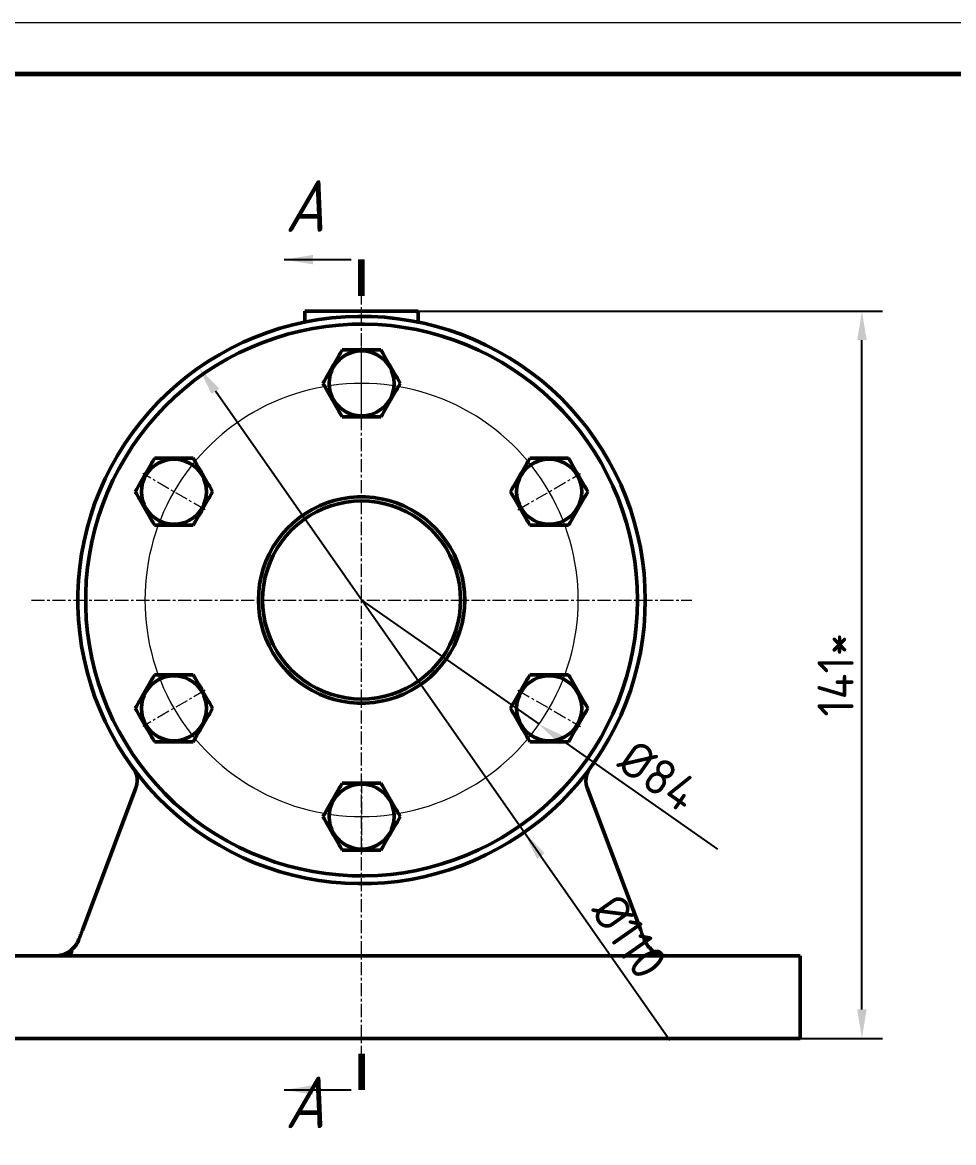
# Model space of a CAD drawing. Header units: millimetres. Extents: x 0 to 420, y 0 to 297.
# Drawn here: x 217.1 to 307.4, y 188.4 to 297 of the extents above; entities that cross this region are included whole.
import ezdxf
from ezdxf.enums import TextEntityAlignment as Align

# ---------------------------------------------------------------- set-up
doc = ezdxf.new("R2010")
doc.units = ezdxf.units.MM
doc.linetypes.add('CENTER', pattern=[5.08, 3.175, -0.635, 0.635, -0.635])
for name, color, linetype, lineweight in [('AXIS', 1, 'CENTER', 18), ('CUT', 7, 'CONTINUOUS', 90), ('DIM', 3, 'CONTINUOUS', 18), ('FRAME', 7, 'CONTINUOUS', 60), ('TEXT', 7, 'CONTINUOUS', 25), ('THIN', 7, 'CONTINUOUS', 18), ('VIS', 7, 'CONTINUOUS', 50)]:
    doc.layers.add(name, color=color, linetype=linetype, lineweight=lineweight)
doc.styles.add('GOST', font='GOST_BU.ttf')
doc.dimstyles.new('ESKD', dxfattribs={"dimtxt": 3.5, "dimasz": 2.8, "dimexe": 2, "dimexo": 0, "dimgap": 0.8, "dimtad": 1, "dimdec": 1, "dimlfac": 2, "dimtxsty": 'GOST', "dimcen": 2.5, "dimclrd": 3, "dimclre": 3, "dimazin": 3, "dimtfac": 1, "dimtmove": 0, "dimatfit": 3})

msp = doc.modelspace()

# ---------------------------------------------------------------- linework, layer by layer
at = {"layer": 'AXIS', "ltscale": 0.4}
for points in [[(250, 196.5), (250, 271)], [(250, 258.5), (250, 265.5)], [(271, 241), (270.987, 241.733), (270.949, 242.465), (270.885, 243.195), (270.796, 243.923), (270.681, 244.647), (270.541, 245.366), (270.376, 246.08), (270.186, 246.788), (269.972, 247.489), (269.734, 248.182), (269.471, 248.867), (269.184, 249.541), (268.875, 250.206), (268.542, 250.859), (268.187, 251.5), (267.809, 252.128), (267.41, 252.743), (266.989, 253.343), (266.548, 253.929), (266.087, 254.499), (265.606, 255.052), (265.106, 255.588), (264.588, 256.106), (264.052, 256.606), (263.499, 257.087), (262.929, 257.548), (262.343, 257.989), (261.743, 258.41), (261.128, 258.809), (260.5, 259.187), (259.859, 259.542), (259.206, 259.875), (258.541, 260.184), (257.867, 260.471), (257.182, 260.734), (256.489, 260.972), (255.788, 261.186), (255.08, 261.376), (254.366, 261.541), (253.647, 261.681), (252.923, 261.796), (252.195, 261.885), (251.465, 261.949), (250.733, 261.987), (250, 262), (249.267, 261.987), (248.535, 261.949), (247.805, 261.885), (247.077, 261.796), (246.353, 261.681), (245.634, 261.541), (244.92, 261.376), (244.212, 261.186), (243.511, 260.972), (242.818, 260.734), (242.133, 260.471), (241.459, 260.184), (240.794, 259.875), (240.141, 259.542), (239.5, 259.187), (238.872, 258.809), (238.257, 258.41), (237.657, 257.989), (237.071, 257.548), (236.501, 257.087), (235.948, 256.606), (235.412, 256.106), (234.894, 255.588), (234.394, 255.052), (233.913, 254.499), (233.452, 253.929), (233.011, 253.343), (232.59, 252.743), (232.191, 252.128), (231.813, 251.5), (231.458, 250.859), (231.125, 250.206), (230.816, 249.541), (230.529, 248.867), (230.266, 248.182), (230.028, 247.489), (229.814, 246.788), (229.624, 246.08), (229.459, 245.366), (229.319, 244.647), (229.204, 243.923), (229.115, 243.195), (229.051, 242.465), (229.013, 241.733), (229, 241), (229.013, 240.267), (229.051, 239.535), (229.115, 238.805), (229.204, 238.077), (229.319, 237.353), (229.459, 236.634), (229.624, 235.92), (229.814, 235.212), (230.028, 234.511), (230.266, 233.818), (230.529, 233.133), (230.816, 232.459), (231.125, 231.794), (231.458, 231.141), (231.813, 230.5), (232.191, 229.872), (232.59, 229.257), (233.011, 228.657), (233.452, 228.071), (233.913, 227.501), (234.394, 226.948), (234.894, 226.412), (235.412, 225.894), (235.948, 225.394), (236.501, 224.913), (237.071, 224.452), (237.657, 224.011), (238.257, 223.59), (238.872, 223.191), (239.5, 222.813), (240.141, 222.458), (240.794, 222.125), (241.459, 221.816), (242.133, 221.529), (242.818, 221.266), (243.511, 221.028), (244.212, 220.814), (244.92, 220.624), (245.634, 220.459), (246.353, 220.319), (247.077, 220.204), (247.805, 220.115), (248.535, 220.051), (249.267, 220.013), (250, 220), (250.733, 220.013), (251.465, 220.051), (252.195, 220.115), (252.923, 220.204), (253.647, 220.319), (254.366, 220.459), (255.08, 220.624), (255.788, 220.814), (256.489, 221.028), (257.182, 221.266), (257.867, 221.529), (258.541, 221.816), (259.206, 222.125), (259.859, 222.458), (260.5, 222.813), (261.128, 223.191), (261.743, 223.59), (262.343, 224.011), (262.929, 224.452), (263.499, 224.913), (264.052, 225.394), (264.588, 225.894), (265.106, 226.412), (265.606, 226.948), (266.087, 227.501), (266.548, 228.071), (266.989, 228.657), (267.41, 229.257), (267.809, 229.872), (268.187, 230.5), (268.542, 231.141), (268.875, 231.794), (269.184, 232.459), (269.471, 233.133), (269.734, 233.818), (269.972, 234.511), (270.186, 235.212), (270.376, 235.92), (270.541, 236.634), (270.681, 237.353), (270.796, 238.077), (270.885, 238.805), (270.949, 239.535), (270.987, 240.267), (271, 241)], [(234.845, 249.75), (228.782, 253.25)], [(265.155, 249.75), (271.218, 253.25)], [(218, 241), (282, 241)], [(234.845, 232.25), (228.782, 228.75)], [(265.155, 232.25), (271.218, 228.75)], [(250, 223.5), (250, 216.5)]]:
    msp.add_lwpolyline(points, dxfattribs=at)
at = {"layer": 'CUT'}
for points in [[(250, 270.5), (250, 274)], [(250, 197), (250, 193.5)]]:
    msp.add_lwpolyline(points, dxfattribs=at)
at = {"layer": 'FRAME'}
msp.add_lwpolyline([(20, 292), (415, 292), (415, 5), (20, 5)], close=True, dxfattribs=at)
at = {"layer": 'THIN'}
msp.add_lwpolyline([(0, 297), (420, 297), (420, 0), (0, 0)], close=True, dxfattribs=at)
at = {"layer": 'VIS'}
for points in [[(277.5, 241), (277.47, 242.279), (277.381, 243.556), (277.232, 244.827), (277.025, 246.09), (276.759, 247.342), (276.435, 248.58), (276.053, 249.802), (275.616, 251.004), (275.123, 252.185), (274.575, 253.342), (273.974, 254.472), (273.321, 255.573), (272.618, 256.642), (271.866, 257.677), (271.066, 258.677), (270.221, 259.638), (269.332, 260.558), (268.401, 261.436), (267.43, 262.27), (266.422, 263.058), (265.378, 263.799), (264.3, 264.489), (263.192, 265.129), (262.055, 265.717), (260.892, 266.251), (259.706, 266.73), (258.498, 267.154), (257.272, 267.521), (256.03, 267.831), (254.775, 268.082), (253.51, 268.275), (252.237, 268.409), (250.96, 268.483), (249.68, 268.498), (248.401, 268.453), (247.125, 268.349), (245.856, 268.186), (244.596, 267.964), (243.347, 267.683), (242.113, 267.345), (240.896, 266.949), (239.698, 266.498), (238.523, 265.991), (237.373, 265.43), (236.25, 264.816), (235.157, 264.15), (234.096, 263.435), (233.069, 262.67), (232.079, 261.859), (231.128, 261.003), (230.218, 260.103), (229.351, 259.162), (228.528, 258.182), (227.752, 257.164), (227.024, 256.111), (226.346, 255.026), (225.719, 253.91), (225.145, 252.767), (224.624, 251.598), (224.158, 250.406), (223.749, 249.193), (223.396, 247.963), (223.101, 246.718), (222.864, 245.46), (222.686, 244.193), (222.567, 242.918), (222.507, 241.64), (222.507, 240.36), (222.567, 239.082), (222.686, 237.807), (222.864, 236.54), (223.101, 235.282), (223.396, 234.037), (223.749, 232.807), (224.158, 231.594), (224.624, 230.402), (225.145, 229.233), (225.719, 228.09), (226.346, 226.974), (227.024, 225.889), (227.752, 224.836), (228.528, 223.818), (229.351, 222.838), (230.218, 221.897), (231.128, 220.997), (232.079, 220.141), (233.069, 219.33), (234.096, 218.565), (235.157, 217.85), (236.25, 217.184), (237.373, 216.57), (238.523, 216.009), (239.698, 215.502), (240.896, 215.051), (242.113, 214.655), (243.347, 214.317), (244.596, 214.036), (245.856, 213.814), (247.125, 213.651), (248.401, 213.547), (249.68, 213.502), (250.96, 213.517), (252.237, 213.591), (253.51, 213.725), (254.775, 213.918), (256.03, 214.169), (257.272, 214.479), (258.498, 214.846), (259.706, 215.27), (260.892, 215.749), (262.055, 216.283), (263.192, 216.871), (264.3, 217.511), (265.378, 218.201), (266.422, 218.942), (267.43, 219.73), (268.401, 220.564), (269.332, 221.442), (270.221, 222.362), (271.066, 223.323), (271.866, 224.323), (272.618, 225.358), (273.321, 226.427), (273.974, 227.528), (274.575, 228.658), (275.123, 229.815), (275.616, 230.996), (276.053, 232.198), (276.435, 233.42), (276.759, 234.658), (277.025, 235.91), (277.232, 237.173), (277.381, 238.444), (277.47, 239.721), (277.5, 241)], [(244.5, 269), (244.638, 269), (245.045, 269), (245.7, 269), (246.571, 269), (247.614, 269), (248.776, 269), (250, 269), (251.224, 269), (252.386, 269), (253.429, 269), (254.3, 269), (254.955, 269), (255.362, 269), (255.5, 269)], [(244.5, 269), (244.5, 267.944)], [(255.5, 269), (255.5, 267.944)], [(276.75, 241), (276.72, 242.263), (276.631, 243.524), (276.482, 244.778), (276.274, 246.025), (276.007, 247.26), (275.683, 248.481), (275.301, 249.686), (274.862, 250.871), (274.368, 252.034), (273.82, 253.172), (273.219, 254.284), (272.565, 255.365), (271.862, 256.415), (271.11, 257.43), (270.31, 258.409), (269.465, 259.348), (268.577, 260.247), (267.647, 261.103), (266.678, 261.914), (265.672, 262.678), (264.631, 263.394), (263.557, 264.06), (262.453, 264.675), (261.321, 265.236), (260.164, 265.744), (258.984, 266.196), (257.784, 266.592), (256.567, 266.931), (255.335, 267.213), (254.091, 267.435), (252.838, 267.599), (251.579, 267.703), (250.316, 267.748), (249.052, 267.733), (247.791, 267.659), (246.535, 267.525), (245.286, 267.331), (244.048, 267.079), (242.823, 266.769), (241.614, 266.401), (240.423, 265.977), (239.255, 265.497), (238.11, 264.962), (236.991, 264.374), (235.902, 263.734), (234.844, 263.042), (233.82, 262.302), (232.832, 261.514), (231.883, 260.681), (230.974, 259.803), (230.107, 258.884), (229.284, 257.924), (228.508, 256.927), (227.78, 255.894), (227.102, 254.828), (226.474, 253.732), (225.899, 252.606), (225.378, 251.455), (224.912, 250.281), (224.501, 249.086), (224.148, 247.873), (223.852, 246.644), (223.615, 245.403), (223.436, 244.152), (223.317, 242.894), (223.257, 241.632), (223.257, 240.368), (223.317, 239.106), (223.436, 237.848), (223.615, 236.597), (223.852, 235.356), (224.148, 234.127), (224.501, 232.914), (224.912, 231.719), (225.378, 230.545), (225.899, 229.394), (226.474, 228.268), (227.102, 227.172), (227.78, 226.106), (228.508, 225.073), (229.284, 224.076), (230.107, 223.116), (230.974, 222.197), (231.883, 221.319), (232.832, 220.486), (233.82, 219.698), (234.844, 218.958), (235.902, 218.266), (236.991, 217.626), (238.11, 217.038), (239.255, 216.503), (240.423, 216.023), (241.614, 215.599), (242.823, 215.231), (244.048, 214.921), (245.286, 214.669), (246.535, 214.475), (247.791, 214.341), (249.052, 214.267), (250.316, 214.252), (251.579, 214.297), (252.838, 214.401), (254.091, 214.565), (255.335, 214.787), (256.567, 215.069), (257.784, 215.408), (258.984, 215.804), (260.164, 216.256), (261.321, 216.764), (262.453, 217.325), (263.557, 217.94), (264.631, 218.606), (265.672, 219.322), (266.678, 220.086), (267.647, 220.897), (268.577, 221.753), (269.465, 222.652), (270.31, 223.591), (271.11, 224.57), (271.862, 225.585), (272.565, 226.635), (273.219, 227.716), (273.82, 228.828), (274.368, 229.966), (274.862, 231.129), (275.301, 232.314), (275.683, 233.519), (276.007, 234.74), (276.274, 235.975), (276.482, 237.222), (276.631, 238.476), (276.72, 239.737), (276.75, 241)], [(246.247, 262), (246.392, 262.25), (246.531, 262.492), (246.667, 262.727), (246.799, 262.956), (246.929, 263.181), (247.058, 263.404), (247.185, 263.625), (247.313, 263.846), (247.442, 264.069), (247.572, 264.294), (247.704, 264.523), (247.839, 264.758), (247.979, 265), (248.124, 265.25)], [(246.847, 262), (246.877, 262.429), (246.964, 262.851), (247.108, 263.256), (247.306, 263.638), (247.554, 263.99), (247.848, 264.304), (248.182, 264.576), (248.55, 264.799), (248.944, 264.971), (249.359, 265.087), (249.785, 265.145), (250.215, 265.145), (250.641, 265.087), (251.056, 264.971), (251.45, 264.799), (251.818, 264.576), (252.152, 264.304), (252.446, 263.99), (252.694, 263.638), (252.892, 263.256), (253.036, 262.851), (253.123, 262.429), (253.153, 262), (253.123, 261.571), (253.036, 261.149), (252.892, 260.744), (252.694, 260.362), (252.446, 260.01), (252.152, 259.696), (251.818, 259.424), (251.45, 259.201), (251.056, 259.029), (250.641, 258.913), (250.215, 258.855), (249.785, 258.855), (249.359, 258.913), (248.944, 259.029), (248.55, 259.201), (248.182, 259.424), (247.848, 259.696), (247.554, 260.01), (247.306, 260.362), (247.108, 260.744), (246.964, 261.149), (246.877, 261.571), (246.847, 262)], [(248.124, 265.25), (248.413, 265.25), (248.692, 265.25), (248.963, 265.25), (249.228, 265.25), (249.488, 265.25), (249.745, 265.25), (250, 265.25), (250.255, 265.25), (250.512, 265.25), (250.772, 265.25), (251.037, 265.25), (251.308, 265.25), (251.587, 265.25), (251.876, 265.25)], [(251.876, 265.25), (252.021, 265), (252.161, 264.758), (252.296, 264.523), (252.428, 264.294), (252.558, 264.069), (252.687, 263.846), (252.815, 263.625), (252.942, 263.404), (253.071, 263.181), (253.201, 262.956), (253.333, 262.727), (253.469, 262.492), (253.608, 262.25), (253.753, 262)], [(248.124, 258.75), (247.979, 259), (247.839, 259.242), (247.704, 259.477), (247.572, 259.706), (247.442, 259.931), (247.313, 260.154), (247.185, 260.375), (247.058, 260.596), (246.929, 260.819), (246.799, 261.044), (246.667, 261.273), (246.531, 261.508), (246.392, 261.75), (246.247, 262)], [(253.753, 262), (253.608, 261.75), (253.469, 261.508), (253.333, 261.273), (253.201, 261.044), (253.071, 260.819), (252.942, 260.596), (252.815, 260.375), (252.687, 260.154), (252.558, 259.931), (252.428, 259.706), (252.296, 259.477), (252.161, 259.242), (252.021, 259), (251.876, 258.75)], [(251.876, 258.75), (251.587, 258.75), (251.308, 258.75), (251.037, 258.75), (250.772, 258.75), (250.512, 258.75), (250.255, 258.75), (250, 258.75), (249.745, 258.75), (249.488, 258.75), (249.228, 258.75), (248.963, 258.75), (248.692, 258.75), (248.413, 258.75), (248.124, 258.75)], [(228.061, 251.5), (228.205, 251.75), (228.345, 251.992), (228.48, 252.227), (228.613, 252.456), (228.743, 252.681), (228.871, 252.904), (228.999, 253.125), (229.127, 253.346), (229.255, 253.569), (229.385, 253.794), (229.517, 254.023), (229.653, 254.258), (229.793, 254.5), (229.937, 254.75)], [(228.661, 251.5), (228.69, 251.929), (228.778, 252.351), (228.922, 252.756), (229.12, 253.138), (229.368, 253.49), (229.662, 253.804), (229.995, 254.076), (230.363, 254.299), (230.758, 254.471), (231.172, 254.587), (231.598, 254.645), (232.029, 254.645), (232.455, 254.587), (232.869, 254.471), (233.264, 254.299), (233.632, 254.076), (233.965, 253.804), (234.259, 253.49), (234.507, 253.138), (234.705, 252.756), (234.849, 252.351), (234.937, 251.929), (234.966, 251.5), (234.937, 251.071), (234.849, 250.649), (234.705, 250.244), (234.507, 249.862), (234.259, 249.51), (233.965, 249.196), (233.632, 248.924), (233.264, 248.701), (232.869, 248.529), (232.455, 248.413), (232.029, 248.355), (231.598, 248.355), (231.172, 248.413), (230.758, 248.529), (230.363, 248.701), (229.995, 248.924), (229.662, 249.196), (229.368, 249.51), (229.12, 249.862), (228.922, 250.244), (228.778, 250.649), (228.69, 251.071), (228.661, 251.5)], [(229.937, 254.75), (230.226, 254.75), (230.505, 254.75), (230.776, 254.75), (231.041, 254.75), (231.301, 254.75), (231.558, 254.75), (231.813, 254.75), (232.069, 254.75), (232.326, 254.75), (232.586, 254.75), (232.85, 254.75), (233.122, 254.75), (233.401, 254.75), (233.69, 254.75)], [(233.69, 254.75), (233.834, 254.5), (233.974, 254.258), (234.11, 254.023), (234.242, 253.794), (234.372, 253.569), (234.5, 253.346), (234.628, 253.125), (234.756, 252.904), (234.884, 252.681), (235.014, 252.456), (235.147, 252.227), (235.282, 251.992), (235.422, 251.75), (235.566, 251.5)], [(264.434, 251.5), (264.578, 251.75), (264.718, 251.992), (264.853, 252.227), (264.986, 252.456), (265.116, 252.681), (265.244, 252.904), (265.372, 253.125), (265.5, 253.346), (265.628, 253.569), (265.758, 253.794), (265.89, 254.023), (266.026, 254.258), (266.166, 254.5), (266.31, 254.75)], [(265.034, 251.5), (265.063, 251.929), (265.151, 252.351), (265.295, 252.756), (265.493, 253.138), (265.741, 253.49), (266.035, 253.804), (266.368, 254.076), (266.736, 254.299), (267.131, 254.471), (267.545, 254.587), (267.971, 254.645), (268.402, 254.645), (268.828, 254.587), (269.242, 254.471), (269.637, 254.299), (270.005, 254.076), (270.338, 253.804), (270.632, 253.49), (270.88, 253.138), (271.078, 252.756), (271.222, 252.351), (271.31, 251.929), (271.339, 251.5), (271.31, 251.071), (271.222, 250.649), (271.078, 250.244), (270.88, 249.862), (270.632, 249.51), (270.338, 249.196), (270.005, 248.924), (269.637, 248.701), (269.242, 248.529), (268.828, 248.413), (268.402, 248.355), (267.971, 248.355), (267.545, 248.413), (267.131, 248.529), (266.736, 248.701), (266.368, 248.924), (266.035, 249.196), (265.741, 249.51), (265.493, 249.862), (265.295, 250.244), (265.151, 250.649), (265.063, 251.071), (265.034, 251.5)], [(266.31, 254.75), (266.599, 254.75), (266.878, 254.75), (267.15, 254.75), (267.414, 254.75), (267.674, 254.75), (267.931, 254.75), (268.187, 254.75), (268.442, 254.75), (268.699, 254.75), (268.959, 254.75), (269.224, 254.75), (269.495, 254.75), (269.774, 254.75), (270.063, 254.75)], [(270.063, 254.75), (270.207, 254.5), (270.347, 254.258), (270.483, 254.023), (270.615, 253.794), (270.745, 253.569), (270.873, 253.346), (271.001, 253.125), (271.129, 252.904), (271.257, 252.681), (271.387, 252.456), (271.52, 252.227), (271.655, 251.992), (271.795, 251.75), (271.939, 251.5)], [(229.937, 248.25), (229.793, 248.5), (229.653, 248.742), (229.517, 248.977), (229.385, 249.206), (229.255, 249.431), (229.127, 249.654), (228.999, 249.875), (228.871, 250.096), (228.743, 250.319), (228.613, 250.544), (228.48, 250.773), (228.345, 251.008), (228.205, 251.25), (228.061, 251.5)], [(235.566, 251.5), (235.422, 251.25), (235.282, 251.008), (235.147, 250.773), (235.014, 250.544), (234.884, 250.319), (234.756, 250.096), (234.628, 249.875), (234.5, 249.654), (234.372, 249.431), (234.242, 249.206), (234.11, 248.977), (233.974, 248.742), (233.834, 248.5), (233.69, 248.25)], [(260, 241), (259.971, 241.765), (259.883, 242.526), (259.737, 243.279), (259.534, 244.017), (259.275, 244.738), (258.962, 245.437), (258.596, 246.11), (258.179, 246.753), (257.715, 247.362), (257.205, 247.934), (256.653, 248.466), (256.062, 248.953), (255.436, 249.394), (254.777, 249.785), (254.091, 250.125), (253.38, 250.411), (252.65, 250.643), (251.904, 250.817), (251.147, 250.934), (250.383, 250.993), (249.617, 250.993), (248.853, 250.934), (248.096, 250.817), (247.35, 250.643), (246.62, 250.411), (245.909, 250.125), (245.223, 249.785), (244.564, 249.394), (243.938, 248.953), (243.347, 248.466), (242.795, 247.934), (242.285, 247.362), (241.821, 246.753), (241.404, 246.11), (241.038, 245.437), (240.725, 244.738), (240.466, 244.017), (240.263, 243.279), (240.117, 242.526), (240.029, 241.765), (240, 241), (240.029, 240.235), (240.117, 239.474), (240.263, 238.721), (240.466, 237.983), (240.725, 237.262), (241.038, 236.563), (241.404, 235.89), (241.821, 235.247), (242.285, 234.638), (242.795, 234.066), (243.347, 233.534), (243.938, 233.047), (244.564, 232.606), (245.223, 232.215), (245.909, 231.875), (246.62, 231.589), (247.35, 231.357), (248.096, 231.183), (248.853, 231.066), (249.617, 231.007), (250.383, 231.007), (251.147, 231.066), (251.904, 231.183), (252.65, 231.357), (253.38, 231.589), (254.091, 231.875), (254.777, 232.215), (255.436, 232.606), (256.062, 233.047), (256.653, 233.534), (257.205, 234.066), (257.715, 234.638), (258.179, 235.247), (258.596, 235.89), (258.962, 236.563), (259.275, 237.262), (259.534, 237.983), (259.737, 238.721), (259.883, 239.474), (259.971, 240.235), (260, 241)], [(266.31, 248.25), (266.166, 248.5), (266.026, 248.742), (265.89, 248.977), (265.758, 249.206), (265.628, 249.431), (265.5, 249.654), (265.372, 249.875), (265.244, 250.096), (265.116, 250.319), (264.986, 250.544), (264.853, 250.773), (264.718, 251.008), (264.578, 251.25), (264.434, 251.5)], [(271.939, 251.5), (271.795, 251.25), (271.655, 251.008), (271.52, 250.773), (271.387, 250.544), (271.257, 250.319), (271.129, 250.096), (271.001, 249.875), (270.873, 249.654), (270.745, 249.431), (270.615, 249.206), (270.483, 248.977), (270.347, 248.742), (270.207, 248.5), (270.063, 248.25)], [(259.6, 241), (259.57, 241.753), (259.482, 242.502), (259.335, 243.241), (259.13, 243.967), (258.869, 244.674), (258.554, 245.358), (258.185, 246.016), (257.767, 246.643), (257.3, 247.235), (256.788, 247.788), (256.235, 248.3), (255.643, 248.767), (255.016, 249.185), (254.358, 249.554), (253.674, 249.869), (252.967, 250.13), (252.241, 250.335), (251.502, 250.482), (250.753, 250.57), (250, 250.6), (249.247, 250.57), (248.498, 250.482), (247.759, 250.335), (247.033, 250.13), (246.326, 249.869), (245.642, 249.554), (244.984, 249.185), (244.357, 248.767), (243.765, 248.3), (243.212, 247.788), (242.7, 247.235), (242.233, 246.643), (241.815, 246.016), (241.446, 245.358), (241.131, 244.674), (240.87, 243.967), (240.665, 243.241), (240.518, 242.502), (240.43, 241.753), (240.4, 241), (240.43, 240.247), (240.518, 239.498), (240.665, 238.759), (240.87, 238.033), (241.131, 237.326), (241.446, 236.642), (241.815, 235.984), (242.233, 235.357), (242.7, 234.765), (243.212, 234.212), (243.765, 233.7), (244.357, 233.233), (244.984, 232.815), (245.642, 232.446), (246.326, 232.131), (247.033, 231.87), (247.759, 231.665), (248.498, 231.518), (249.247, 231.43), (250, 231.4), (250.753, 231.43), (251.502, 231.518), (252.241, 231.665), (252.967, 231.87), (253.674, 232.131), (254.358, 232.446), (255.016, 232.815), (255.643, 233.233), (256.235, 233.7), (256.788, 234.212), (257.3, 234.765), (257.767, 235.357), (258.185, 235.984), (258.554, 236.642), (258.869, 237.326), (259.13, 238.033), (259.335, 238.759), (259.482, 239.498), (259.57, 240.247), (259.6, 241)], [(233.69, 248.25), (233.401, 248.25), (233.122, 248.25), (232.85, 248.25), (232.586, 248.25), (232.326, 248.25), (232.069, 248.25), (231.813, 248.25), (231.558, 248.25), (231.301, 248.25), (231.041, 248.25), (230.776, 248.25), (230.505, 248.25), (230.226, 248.25), (229.937, 248.25)], [(270.063, 248.25), (269.774, 248.25), (269.495, 248.25), (269.224, 248.25), (268.959, 248.25), (268.699, 248.25), (268.442, 248.25), (268.187, 248.25), (267.931, 248.25), (267.674, 248.25), (267.414, 248.25), (267.15, 248.25), (266.878, 248.25), (266.599, 248.25), (266.31, 248.25)], [(228.061, 230.5), (228.205, 230.75), (228.345, 230.992), (228.48, 231.227), (228.613, 231.456), (228.743, 231.681), (228.871, 231.904), (228.999, 232.125), (229.127, 232.346), (229.255, 232.569), (229.385, 232.794), (229.517, 233.023), (229.653, 233.258), (229.793, 233.5), (229.937, 233.75)], [(228.661, 230.5), (228.69, 230.929), (228.778, 231.351), (228.922, 231.756), (229.12, 232.138), (229.368, 232.49), (229.662, 232.804), (229.995, 233.076), (230.363, 233.299), (230.758, 233.471), (231.172, 233.587), (231.598, 233.645), (232.029, 233.645), (232.455, 233.587), (232.869, 233.471), (233.264, 233.299), (233.632, 233.076), (233.965, 232.804), (234.259, 232.49), (234.507, 232.138), (234.705, 231.756), (234.849, 231.351), (234.937, 230.929), (234.966, 230.5), (234.937, 230.071), (234.849, 229.649), (234.705, 229.244), (234.507, 228.862), (234.259, 228.51), (233.965, 228.196), (233.632, 227.924), (233.264, 227.701), (232.869, 227.529), (232.455, 227.413), (232.029, 227.355), (231.598, 227.355), (231.172, 227.413), (230.758, 227.529), (230.363, 227.701), (229.995, 227.924), (229.662, 228.196), (229.368, 228.51), (229.12, 228.862), (228.922, 229.244), (228.778, 229.649), (228.69, 230.071), (228.661, 230.5)], [(229.937, 233.75), (230.226, 233.75), (230.505, 233.75), (230.776, 233.75), (231.041, 233.75), (231.301, 233.75), (231.558, 233.75), (231.813, 233.75), (232.069, 233.75), (232.326, 233.75), (232.586, 233.75), (232.85, 233.75), (233.122, 233.75), (233.401, 233.75), (233.69, 233.75)], [(233.69, 233.75), (233.834, 233.5), (233.974, 233.258), (234.11, 233.023), (234.242, 232.794), (234.372, 232.569), (234.5, 232.346), (234.628, 232.125), (234.756, 231.904), (234.884, 231.681), (235.014, 231.456), (235.147, 231.227), (235.282, 230.992), (235.422, 230.75), (235.566, 230.5)], [(264.434, 230.5), (264.578, 230.75), (264.718, 230.992), (264.853, 231.227), (264.986, 231.456), (265.116, 231.681), (265.244, 231.904), (265.372, 232.125), (265.5, 232.346), (265.628, 232.569), (265.758, 232.794), (265.89, 233.023), (266.026, 233.258), (266.166, 233.5), (266.31, 233.75)], [(265.034, 230.5), (265.063, 230.929), (265.151, 231.351), (265.295, 231.756), (265.493, 232.138), (265.741, 232.49), (266.035, 232.804), (266.368, 233.076), (266.736, 233.299), (267.131, 233.471), (267.545, 233.587), (267.971, 233.645), (268.402, 233.645), (268.828, 233.587), (269.242, 233.471), (269.637, 233.299), (270.005, 233.076), (270.338, 232.804), (270.632, 232.49), (270.88, 232.138), (271.078, 231.756), (271.222, 231.351), (271.31, 230.929), (271.339, 230.5), (271.31, 230.071), (271.222, 229.649), (271.078, 229.244), (270.88, 228.862), (270.632, 228.51), (270.338, 228.196), (270.005, 227.924), (269.637, 227.701), (269.242, 227.529), (268.828, 227.413), (268.402, 227.355), (267.971, 227.355), (267.545, 227.413), (267.131, 227.529), (266.736, 227.701), (266.368, 227.924), (266.035, 228.196), (265.741, 228.51), (265.493, 228.862), (265.295, 229.244), (265.151, 229.649), (265.063, 230.071), (265.034, 230.5)], [(266.31, 233.75), (266.599, 233.75), (266.878, 233.75), (267.15, 233.75), (267.414, 233.75), (267.674, 233.75), (267.931, 233.75), (268.187, 233.75), (268.442, 233.75), (268.699, 233.75), (268.959, 233.75), (269.224, 233.75), (269.495, 233.75), (269.774, 233.75), (270.063, 233.75)], [(270.063, 233.75), (270.207, 233.5), (270.347, 233.258), (270.483, 233.023), (270.615, 232.794), (270.745, 232.569), (270.873, 232.346), (271.001, 232.125), (271.129, 231.904), (271.257, 231.681), (271.387, 231.456), (271.52, 231.227), (271.655, 230.992), (271.795, 230.75), (271.939, 230.5)], [(229.937, 227.25), (229.793, 227.5), (229.653, 227.742), (229.517, 227.977), (229.385, 228.206), (229.255, 228.431), (229.127, 228.654), (228.999, 228.875), (228.871, 229.096), (228.743, 229.319), (228.613, 229.544), (228.48, 229.773), (228.345, 230.008), (228.205, 230.25), (228.061, 230.5)], [(235.566, 230.5), (235.422, 230.25), (235.282, 230.008), (235.147, 229.773), (235.014, 229.544), (234.884, 229.319), (234.756, 229.096), (234.628, 228.875), (234.5, 228.654), (234.372, 228.431), (234.242, 228.206), (234.11, 227.977), (233.974, 227.742), (233.834, 227.5), (233.69, 227.25)], [(266.31, 227.25), (266.166, 227.5), (266.026, 227.742), (265.89, 227.977), (265.758, 228.206), (265.628, 228.431), (265.5, 228.654), (265.372, 228.875), (265.244, 229.096), (265.116, 229.319), (264.986, 229.544), (264.853, 229.773), (264.718, 230.008), (264.578, 230.25), (264.434, 230.5)], [(271.939, 230.5), (271.795, 230.25), (271.655, 230.008), (271.52, 229.773), (271.387, 229.544), (271.257, 229.319), (271.129, 229.096), (271.001, 228.875), (270.873, 228.654), (270.745, 228.431), (270.615, 228.206), (270.483, 227.977), (270.347, 227.742), (270.207, 227.5), (270.063, 227.25)], [(233.69, 227.25), (233.401, 227.25), (233.122, 227.25), (232.85, 227.25), (232.586, 227.25), (232.326, 227.25), (232.069, 227.25), (231.813, 227.25), (231.558, 227.25), (231.301, 227.25), (231.041, 227.25), (230.776, 227.25), (230.505, 227.25), (230.226, 227.25), (229.937, 227.25)], [(270.063, 227.25), (269.774, 227.25), (269.495, 227.25), (269.224, 227.25), (268.959, 227.25), (268.699, 227.25), (268.442, 227.25), (268.187, 227.25), (267.931, 227.25), (267.674, 227.25), (267.414, 227.25), (267.15, 227.25), (266.878, 227.25), (266.599, 227.25), (266.31, 227.25)], [(227.872, 224.672), (227.503, 225.184), (227.116, 225.749)], [(227.872, 224.672), (227.503, 225.184), (227.116, 225.749)], [(272.128, 224.672), (272.497, 225.184), (272.884, 225.749)], [(228.134, 222.779), (228.225, 223.098), (228.262, 223.428), (228.244, 223.759), (228.171, 224.083), (228.046, 224.39), (227.872, 224.672)], [(271.866, 222.779), (271.775, 223.098), (271.738, 223.428), (271.756, 223.759), (271.829, 224.083), (271.954, 224.39), (272.128, 224.672)], [(222.942, 209), (228.134, 222.779)], [(246.247, 220), (246.392, 220.25), (246.531, 220.492), (246.667, 220.727), (246.799, 220.956), (246.929, 221.181), (247.058, 221.404), (247.185, 221.625), (247.313, 221.846), (247.442, 222.069), (247.572, 222.294), (247.704, 222.523), (247.839, 222.758), (247.979, 223), (248.124, 223.25)], [(246.847, 220), (246.877, 220.429), (246.964, 220.851), (247.108, 221.256), (247.306, 221.638), (247.554, 221.99), (247.848, 222.304), (248.182, 222.576), (248.55, 222.799), (248.944, 222.971), (249.359, 223.087), (249.785, 223.145), (250.215, 223.145), (250.641, 223.087), (251.056, 222.971), (251.45, 222.799), (251.818, 222.576), (252.152, 222.304), (252.446, 221.99), (252.694, 221.638), (252.892, 221.256), (253.036, 220.851), (253.123, 220.429), (253.153, 220), (253.123, 219.571), (253.036, 219.149), (252.892, 218.744), (252.694, 218.362), (252.446, 218.01), (252.152, 217.696), (251.818, 217.424), (251.45, 217.201), (251.056, 217.029), (250.641, 216.913), (250.215, 216.855), (249.785, 216.855), (249.359, 216.913), (248.944, 217.029), (248.55, 217.201), (248.182, 217.424), (247.848, 217.696), (247.554, 218.01), (247.306, 218.362), (247.108, 218.744), (246.964, 219.149), (246.877, 219.571), (246.847, 220)], [(248.124, 223.25), (248.413, 223.25), (248.692, 223.25), (248.963, 223.25), (249.228, 223.25), (249.488, 223.25), (249.745, 223.25), (250, 223.25), (250.255, 223.25), (250.512, 223.25), (250.772, 223.25), (251.037, 223.25), (251.308, 223.25), (251.587, 223.25), (251.876, 223.25)], [(251.876, 223.25), (252.021, 223), (252.161, 222.758), (252.296, 222.523), (252.428, 222.294), (252.558, 222.069), (252.687, 221.846), (252.815, 221.625), (252.942, 221.404), (253.071, 221.181), (253.201, 220.956), (253.333, 220.727), (253.469, 220.492), (253.608, 220.25), (253.753, 220)], [(271.866, 222.779), (277.058, 209)], [(248.124, 216.75), (247.979, 217), (247.839, 217.242), (247.704, 217.477), (247.572, 217.706), (247.442, 217.931), (247.313, 218.154), (247.185, 218.375), (247.058, 218.596), (246.929, 218.819), (246.799, 219.044), (246.667, 219.273), (246.531, 219.508), (246.392, 219.75), (246.247, 220)], [(253.753, 220), (253.608, 219.75), (253.469, 219.508), (253.333, 219.273), (253.201, 219.044), (253.071, 218.819), (252.942, 218.596), (252.815, 218.375), (252.687, 218.154), (252.558, 217.931), (252.428, 217.706), (252.296, 217.477), (252.161, 217.242), (252.021, 217), (251.876, 216.75)], [(251.876, 216.75), (251.587, 216.75), (251.308, 216.75), (251.037, 216.75), (250.772, 216.75), (250.512, 216.75), (250.255, 216.75), (250, 216.75), (249.745, 216.75), (249.488, 216.75), (249.228, 216.75), (248.963, 216.75), (248.692, 216.75), (248.413, 216.75), (248.124, 216.75)], [(222.61, 208.118), (222.633, 208.179), (222.656, 208.24), (222.679, 208.302), (222.702, 208.364), (222.726, 208.426), (222.749, 208.489), (222.773, 208.552), (222.797, 208.615), (222.821, 208.679), (222.845, 208.743), (222.869, 208.807), (222.894, 208.871), (222.918, 208.936), (222.942, 209)], [(222.61, 208.118), (222.633, 208.179), (222.656, 208.24), (222.679, 208.302), (222.702, 208.364), (222.726, 208.426), (222.749, 208.489), (222.773, 208.552), (222.797, 208.615), (222.821, 208.679), (222.845, 208.743), (222.869, 208.807), (222.894, 208.871), (222.918, 208.936), (222.942, 209)], [(277.39, 208.118), (277.367, 208.179), (277.344, 208.24), (277.321, 208.302), (277.298, 208.364), (277.274, 208.426), (277.251, 208.489), (277.227, 208.552), (277.203, 208.615), (277.179, 208.679), (277.155, 208.743), (277.131, 208.807), (277.106, 208.871), (277.082, 208.936), (277.058, 209)], [(277.39, 208.118), (277.367, 208.179), (277.344, 208.24), (277.321, 208.302), (277.298, 208.364), (277.274, 208.426), (277.251, 208.489), (277.227, 208.552), (277.203, 208.615), (277.179, 208.679), (277.155, 208.743), (277.131, 208.807), (277.106, 208.871), (277.082, 208.936), (277.058, 209)], [(221.77, 207), (221.85, 207.062), (221.927, 207.128), (222.002, 207.197), (222.073, 207.268), (222.142, 207.343), (222.208, 207.42), (222.27, 207.499), (222.329, 207.582), (222.385, 207.666), (222.437, 207.753), (222.486, 207.841), (222.531, 207.932), (222.572, 208.024), (222.61, 208.118)], [(221.77, 207), (221.85, 207.062), (221.927, 207.128), (222.002, 207.197), (222.073, 207.268), (222.142, 207.343), (222.208, 207.42), (222.27, 207.499), (222.329, 207.582), (222.385, 207.666), (222.437, 207.753), (222.486, 207.841), (222.531, 207.932), (222.572, 208.024), (222.61, 208.118)], [(278.23, 207), (278.15, 207.062), (278.073, 207.128), (277.998, 207.197), (277.927, 207.268), (277.858, 207.343), (277.792, 207.42), (277.73, 207.499), (277.671, 207.582), (277.615, 207.666), (277.563, 207.753), (277.514, 207.841), (277.469, 207.932), (277.428, 208.024), (277.39, 208.118)], [(278.23, 207), (278.15, 207.062), (278.073, 207.128), (277.998, 207.197), (277.927, 207.268), (277.858, 207.343), (277.792, 207.42), (277.73, 207.499), (277.671, 207.582), (277.615, 207.666), (277.563, 207.753), (277.514, 207.841), (277.469, 207.932), (277.428, 208.024), (277.39, 208.118)], [(287.5, 206.5), (212.5, 206.5)], [(221.77, 207), (221.533, 206.842), (221.21, 206.683), (221.013, 206.613), (220.792, 206.555), (220.544, 206.515), (220.27, 206.5)], [(220.27, 206.5), (220.544, 206.515), (220.792, 206.555), (221.013, 206.613), (221.21, 206.683), (221.533, 206.842), (221.77, 207)], [(221.454, 206.5), (221.54, 206.508), (221.618, 206.531), (221.689, 206.571), (221.751, 206.628), (221.85, 206.788), (221.916, 207)], [(221.916, 207), (221.77, 207)], [(221.916, 207), (221.908, 207), (221.9, 207), (221.891, 207), (221.882, 207), (221.872, 207), (221.862, 207), (221.852, 207), (221.842, 207), (221.831, 207), (221.819, 207), (221.808, 207), (221.796, 207), (221.783, 207), (221.77, 207)], [(278.23, 207), (278.084, 207)], [(278.084, 207), (278.15, 206.788), (278.249, 206.628), (278.311, 206.571), (278.382, 206.531), (278.46, 206.508), (278.546, 206.5)], [(278.23, 207), (278.217, 207), (278.204, 207), (278.192, 207), (278.181, 207), (278.169, 207), (278.158, 207), (278.148, 207), (278.138, 207), (278.128, 207), (278.118, 207), (278.109, 207), (278.1, 207), (278.092, 207), (278.084, 207)], [(279.73, 206.5), (279.456, 206.515), (279.208, 206.555), (278.987, 206.613), (278.79, 206.683), (278.467, 206.842), (278.23, 207)], [(278.23, 207), (278.467, 206.842), (278.79, 206.683), (278.987, 206.613), (279.208, 206.555), (279.456, 206.515), (279.73, 206.5)], [(287.5, 206.5), (288.06, 206.5), (288.613, 206.5), (289.151, 206.5), (289.669, 206.5), (290.16, 206.5), (290.617, 206.5), (291.036, 206.5), (291.409, 206.5), (291.734, 206.5), (292.005, 206.5), (292.219, 206.5), (292.375, 206.5), (292.469, 206.5), (292.5, 206.5)], [(292.5, 198.5), (292.5, 206.5)], [(287.5, 198.5), (212.5, 198.5)], [(287.5, 198.5), (288.06, 198.5), (288.613, 198.5), (289.151, 198.5), (289.669, 198.5), (290.16, 198.5), (290.617, 198.5), (291.036, 198.5), (291.409, 198.5), (291.734, 198.5), (292.005, 198.5), (292.219, 198.5), (292.375, 198.5), (292.469, 198.5), (292.5, 198.5)]]:
    msp.add_lwpolyline(points, dxfattribs=at)

# ---------------------------------------------------------------- texts
at = {"layer": 'TEXT', "style": 'GOST', "oblique": 15, "width": 0.9}
for p in [(244.5, 275.2), (244.5, 188.3)]:
    msp.add_text('А', height=5, dxfattribs=at).set_placement(p, align=Align.BOTTOM_CENTER)

# ---------------------------------------------------------------- dimensions: what is measured, and where the dimension line sits
at = {"layer": 'DIM'}
msp.add_linear_dim(base=(298.5, 198.5), p1=(292.5, 198.5), p2=(255.5, 269), angle=90, text='141*', dimstyle='ESKD', dxfattribs=at).render()
msp.add_diameter_dim_2p(p1=(234.227, 263.527), p2=(265.773, 218.473), text='%%c110', dimstyle='ESKD', dxfattribs=at).render()
msp.add_radius_dim(center=(250, 241), mpoint=(267.202, 228.955), text='%%c84', dimstyle='ESKD', dxfattribs=at).render()

# ---------------------------------------------------------------- leaders
at = {"layer": 'THIN'}
for points in [[(242.5, 274), (249, 274)], [(242.5, 193.5), (249, 193.5)]]:
    msp.add_leader(points, dimstyle='ESKD', dxfattribs=at)

doc.saveas('drawing.dxf')
